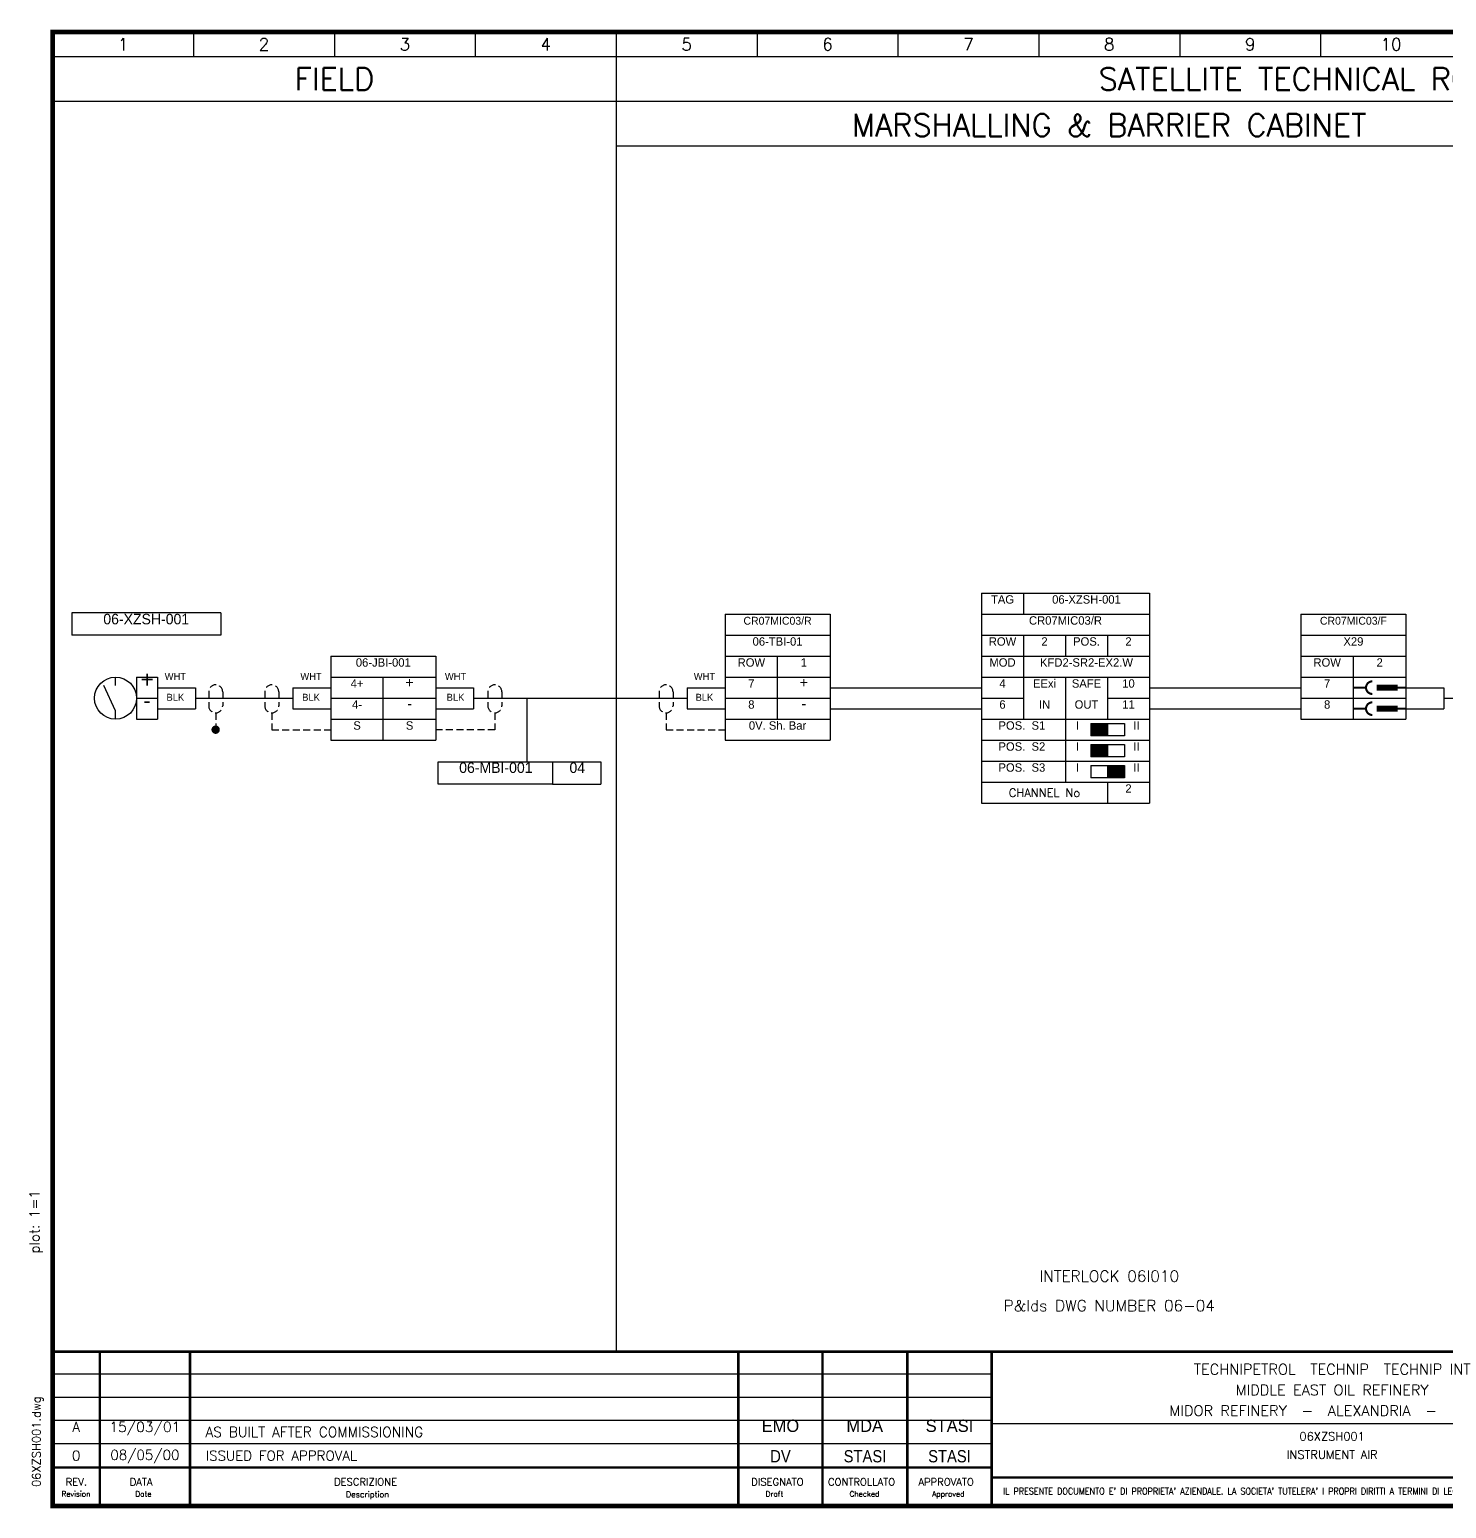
# Model space of a CAD drawing. Extents: x -4 to 378, y 0 to 264.
# Drawn here: x -4.1 to 248.9, y -0.4 to 263.6 of the extents above; entities that cross this region are included whole.
import ezdxf
from ezdxf.enums import TextEntityAlignment as Align

# ---------------------------------------------------------------- set-up
doc = ezdxf.new("R2010")
doc.units = 0
doc.header["$LTSCALE"] = 5
doc.header["$MEASUREMENT"] = 0
doc.linetypes.add('CONTINUA', pattern=[0])
doc.linetypes.add('HIDDEN', pattern=[0.375, 0.25, -0.125])
doc.layers.get('0').update_dxf_attribs({"linetype": 'CONTINUA'})
doc.layers.add('02', color=7, linetype='CONTINUA')
doc.styles.add('DESCRIZ', font='SIMPLEX')
doc.styles.add('FOXS', font='FOXS')
doc.styles.add('SIMPLEX', font='simplex.shx')

# ---------------------------------------------------------------- blocks, each defined once
blk = doc.blocks.new('CART_OR')
for p, q in [((0, 23.58), (167.69, 23.58)), ((0, 19.43), (167.69, 19.43)), ((0, 15.29), (167.69, 15.29)), ((0, 11.14), (167.69, 11.14))]:
    blk.add_line(p, q)
at = {"color": 7}
blk.add_line((289.32, 14.68), (167.69, 14.68), dxfattribs=at)
at = {"const_width": 0.879}
blk.add_lwpolyline([(0, 263.13), (377.41, 263.13), (377.41, 0), (0, 0)], close=True, dxfattribs=at)
at = {"const_width": 0.439}
blk.add_lwpolyline([(0, 6.85), (167.69, 6.85)], dxfattribs=at)
at = {"layer": '02', "const_width": 0.439}
for points in [[(0, 27.54), (377.41, 27.54)], [(8.41, 27.54), (8.41, 0)], [(24.53, 27.54), (24.53, 0)], [(122.45, 27.54), (122.45, 0)], [(137.5, 27.54), (137.5, 0)], [(152.63, 27.54), (152.63, 0)], [(167.69, 27.54), (167.69, 0)], [(167.69, 5.08), (377.41, 5.08)]]:
    blk.add_lwpolyline(points, dxfattribs=at)
at = {"style": 'DESCRIZ'}
blk.add_attdef('PLOT_PAREMETERS', text='', height=1.76, rotation=90, dxfattribs=at).set_placement((-2.95, 50.73), align=Align.MIDDLE)
for tag, height, p in [('REV4', 1.76, (4.2, 25.57)), ('XX/XX/94', 1.76, (16.47, 25.57)), ('REV3', 1.76, (4.2, 21.43)), ('XX/XX/94', 1.76, (16.47, 21.43)), ('SCALE', 1.76, (339.86, 20.71)), ('FOGLIO', 1.76, (362.89, 20.76)), ('XX/XX/94', 1.76, (16.47, 17.28)), ('REV2', 1.76, (4.2, 17.28)), ('REV1', 1.76, (4.2, 13.14)), ('XX/XX/94', 1.76, (16.47, 13.14)), ('HEADER_LINE_3', 2.19, (228.5, 11.83)), ('REV0', 1.76, (4.2, 8.99)), ('XX/XX/94', 1.76, (16.47, 8.99)), ('HEADER_LINE_4', 2.19, (228.5, 7.59))]:
    blk.add_attdef(tag, text='', height=height, dxfattribs=at).set_placement(p, align=Align.MIDDLE)
for tag, p in [('DESCRIPTION', (27.33, 24.69)), ('DESCRIPTION', (27.33, 20.54)), ('DESCRIPTION', (27.33, 16.4)), ('DOCUMENT', (349.33, 15.81)), ('DESCRIPTION', (27.33, 12.25)), ('CUSTOMER_ORDER', (349.33, 11.08)), ('DESCRIPTION', (27.33, 8.11)), ('CUSTOMER_REF', (349.33, 6.34))]:
    blk.add_attdef(tag, p, '', height=1.76, dxfattribs=at)
at = {"style": 'FOXS', "width": 0.9}
for tag, p in [('DISEGNATO4', (129.98, 25.47)), ('CONTROLLATO4', (145.07, 25.47)), ('APPROVATO4', (160.16, 25.47)), ('DISEGNATO3', (129.98, 21.33)), ('CONTROLLATO3', (145.07, 21.33)), ('APPROVATO3', (160.16, 21.33)), ('DISEGNATO2', (129.98, 17.18)), ('CONTROLLATO2', (145.07, 17.18)), ('APPROVATO2', (160.16, 17.18)), ('DISEGNATO1', (129.98, 13.03)), ('CONTROLLATO1', (145.07, 13.03)), ('APPROVATO1', (160.16, 13.03)), ('DISEGNATO0', (129.98, 8.88)), ('CONTROLLATO0', (145.07, 8.88)), ('APPROVATO0', (160.16, 8.88))]:
    blk.add_attdef(tag, text='', height=2.19, dxfattribs=at).set_placement(p, align=Align.MIDDLE)
at = {"color": 1, "style": 'DESCRIZ'}
for tag, p in [('CONTRACTOR', (228.5, 24.4)), ('HEADER_LINE_1', (228.5, 20.7)), ('HEADER_LINE_2', (228.5, 17.01))]:
    blk.add_attdef(tag, text='', height=1.9, dxfattribs=at).set_placement(p, align=Align.MIDDLE)
at = {"style": 'DESCRIZ'}
blk.add_attdef('FILE_NAME', (-2.16, 3.38), '', height=1.76, rotation=90, dxfattribs=at)
at = {"layer": '02', "style": 'SIMPLEX'}
for s, height, p in [('Revision', 0.958, (1.58, 1.67)), ('REV.', 1.306, (2.33, 3.63)), ('DATA', 1.306, (13.76, 3.63)), ('DESCRIZIONE', 1.3064, (50.25, 3.65)), ('Description', 1.0451, (52.37, 1.55)), ('DISEGNATO', 1.306, (124.76, 3.63)), ('CONTROLLATO', 1.3064, (138.47, 3.63)), ('APPROVATO', 1.306, (154.61, 3.63)), ('Date', 0.958, (14.77, 1.67)), ('Draft', 0.958, (127.33, 1.67)), ('Checked', 0.958, (142.31, 1.67)), ('Approved', 0.958, (157.07, 1.67))]:
    blk.add_text(s, height=height, dxfattribs=at).set_placement(p)
at = {"layer": '02', "style": 'SIMPLEX', "width": 0.9}
blk.add_text("IL PRESENTE DOCUMENTO E' DI PROPRIETA' AZIENDALE. LA SOCIETA' TUTELERA' I PROPRI DIRITTI A TERMINI DI LEGGE. THIS DOCUMENT IS COMPANY PROPERTY. THE COMPANY LAW FULL RESERVES ALL RIGHT.", height=1.16748, dxfattribs=at).set_placement((169.74, 2.04))
blk = doc.blocks.new('REV')
at = {"color": 7}
for s, height, style, p in [('A', 1.8, 'DESCRIZ', (4.2, 13.21)), ('15/03/01', 1.8, 'DESCRIZ', (16.47, 13.21)), ('EMO', 2.2, 'FOXS', (129.97, 13.21)), ('MDA', 2.2, 'FOXS', (145.03, 13.21)), ('STASI', 2.2, 'FOXS', (160.16, 13.21))]:
    blk.add_text(s, height=height, dxfattribs=dict(at, style=style)).set_placement(p, align=Align.CENTER)
at = {"color": 7, "style": 'SIMPLEX'}
blk.add_text('AS BUILT AFTER COMMISSIONING', height=1.8, dxfattribs=at).set_placement((27.3, 12.3))

msp = doc.modelspace()

# ---------------------------------------------------------------- hatches: boundary and pattern name
for points in [[(185.39, 139.71), (188.39, 139.71), (188.39, 137.46), (185.39, 137.46)], [(185.39, 135.96), (188.39, 135.96), (188.39, 133.71), (185.39, 133.71)], [(188.39, 132.21), (191.39, 132.21), (191.39, 129.96), (188.39, 129.96)]]:
    msp.add_hatch(color=7).paths.add_polyline_path(points)

# ---------------------------------------------------------------- linework, layer by layer
at = {"color": 7}
for p, q in [((25.16, 263.13), (25.16, 258.75)), ((50.32, 263.13), (50.32, 258.75)), ((75.48, 263.13), (75.48, 258.75)), ((100.64, 263.13), (100.64, 27.54)), ((125.8, 263.13), (125.8, 258.75)), ((150.96, 263.13), (150.96, 258.75)), ((176.12, 263.13), (176.12, 258.75)), ((201.28, 263.13), (201.28, 258.75)), ((226.44, 263.13), (226.44, 258.75)), ((0, 258.75), (377.41, 258.75)), ((373.03, 250.75), (0, 250.75)), ((373.03, 242.75), (100.64, 242.75)), ((30.01, 159.46), (3.44, 159.46)), ((3.44, 159.46), (3.44, 155.46)), ((30.01, 159.46), (30.01, 155.46)), ((30.01, 155.46), (3.44, 155.46)), ((185.39, 139.71), (188.39, 139.71)), ((188.39, 137.46), (185.39, 137.46)), ((188.39, 139.71), (191.39, 139.71)), ((188.39, 139.71), (188.39, 139.71)), ((188.39, 139.71), (188.39, 137.46)), ((191.39, 137.46), (188.39, 137.46)), ((185.39, 135.96), (188.39, 135.96)), ((188.39, 135.96), (191.39, 135.96)), ((188.39, 135.96), (188.39, 133.71)), ((89.26, 132.87), (97.92, 132.87)), ((97.92, 132.87), (97.92, 128.87)), ((188.39, 133.71), (185.39, 133.71)), ((185.39, 132.21), (188.39, 132.21)), ((191.39, 133.71), (188.39, 133.71)), ((188.39, 132.21), (191.39, 132.21)), ((188.39, 132.21), (188.39, 129.96)), ((188.39, 129.96), (185.39, 129.96)), ((191.39, 129.96), (188.39, 129.96)), ((89.26, 128.87), (97.92, 128.87))]:
    msp.add_line(p, q, dxfattribs=at)
for p, q in [((165.88, 162.96), (195.88, 162.96)), ((165.88, 162.96), (165.88, 125.46)), ((173.38, 162.96), (173.38, 159.21)), ((195.88, 162.96), (195.88, 125.46)), ((120.09, 159.21), (120.09, 136.71)), ((120.09, 159.21), (138.84, 159.21)), ((138.84, 159.21), (138.84, 136.71)), ((165.88, 159.21), (195.88, 159.21)), ((222.93, 159.21), (222.93, 140.46)), ((222.93, 159.21), (241.68, 159.21)), ((241.68, 159.21), (241.68, 140.46)), ((120.09, 155.46), (138.84, 155.46)), ((165.88, 155.46), (195.88, 155.46)), ((173.38, 155.46), (173.38, 147.96)), ((180.88, 155.46), (180.88, 151.71)), ((188.38, 155.46), (188.38, 151.71)), ((222.93, 155.46), (241.68, 155.46)), ((49.67, 151.71), (49.67, 136.71)), ((49.67, 151.71), (68.42, 151.71)), ((68.42, 151.71), (68.42, 136.71)), ((120.09, 151.71), (138.84, 151.71)), ((129.46, 140.46), (129.46, 151.71)), ((165.88, 151.71), (195.88, 151.71)), ((222.93, 151.71), (241.68, 151.71)), ((232.3, 140.46), (232.3, 151.71)), ((11.23, 146.46), (11.23, 147.96)), ((14.98, 147.96), (14.98, 140.46)), ((14.98, 147.96), (18.73, 147.96)), ((18.73, 147.96), (18.73, 140.46)), ((49.67, 147.96), (68.42, 147.96)), ((59.05, 136.71), (59.05, 147.96)), ((120.09, 147.96), (138.84, 147.96)), ((165.88, 147.96), (195.88, 147.96)), ((173.38, 147.96), (173.38, 140.46)), ((180.88, 147.96), (180.88, 129.21)), ((188.38, 147.96), (188.38, 140.46)), ((222.93, 147.96), (241.68, 147.96)), ((11.23, 141.96), (9.13, 146.46)), ((18.73, 146.08), (25.48, 146.08)), ((25.48, 146.08), (25.48, 142.33)), ((42.92, 146.08), (42.92, 142.33)), ((42.92, 146.08), (49.67, 146.08)), ((68.42, 146.08), (75.17, 146.08)), ((75.17, 146.08), (75.17, 142.33)), ((113.34, 146.08), (120.09, 146.08)), ((113.34, 146.08), (113.34, 142.33)), ((138.84, 146.08), (165.88, 146.08)), ((195.88, 146.08), (222.93, 146.08)), ((241.68, 146.08), (248.43, 146.08)), ((248.43, 146.08), (248.43, 142.33)), ((14.98, 144.21), (18.73, 144.21)), ((25.48, 144.21), (42.92, 144.21)), ((49.67, 144.21), (68.42, 144.21)), ((75.17, 144.21), (113.34, 144.21)), ((84.7, 144.21), (84.7, 132.87)), ((120.09, 144.21), (138.84, 144.21)), ((165.88, 144.21), (173.38, 144.21)), ((188.38, 144.21), (195.88, 144.21)), ((222.93, 144.21), (241.68, 144.21)), ((248.43, 144.21), (280.72, 144.21)), ((11.23, 140.46), (11.23, 141.96)), ((14.98, 140.46), (18.73, 140.46)), ((18.73, 142.33), (25.48, 142.33)), ((42.92, 142.33), (49.67, 142.33)), ((49.67, 140.46), (68.42, 140.46)), ((68.42, 142.33), (75.17, 142.33)), ((113.34, 142.33), (120.09, 142.33)), ((120.09, 140.46), (138.84, 140.46)), ((138.84, 142.33), (165.88, 142.33)), ((165.88, 140.46), (195.88, 140.46)), ((195.88, 142.33), (222.93, 142.33)), ((222.93, 140.46), (241.68, 140.46)), ((241.68, 142.33), (248.43, 142.33)), ((185.39, 139.71), (185.39, 137.46)), ((191.39, 139.71), (191.39, 137.46)), ((49.67, 136.71), (68.42, 136.71)), ((120.09, 136.71), (138.84, 136.71)), ((165.88, 136.71), (195.88, 136.71)), ((185.39, 135.96), (185.39, 133.71)), ((191.39, 135.96), (191.39, 133.71)), ((165.88, 132.96), (195.88, 132.96)), ((185.39, 132.21), (185.39, 129.96)), ((191.39, 132.21), (191.39, 129.96)), ((165.88, 129.21), (195.88, 129.21)), ((188.38, 129.21), (188.38, 125.46)), ((165.88, 125.46), (195.88, 125.46))]:
    msp.add_line(p, q)
at = {"linetype": 'HIDDEN'}
for p, q in [((27.86, 145.34), (27.86, 142.84)), ((30.36, 145.34), (30.36, 142.84)), ((37.88, 145.34), (37.88, 142.84)), ((40.38, 145.34), (40.38, 142.84)), ((77.72, 145.34), (77.72, 142.84)), ((80.22, 145.34), (80.22, 142.84)), ((108.29, 145.34), (108.29, 142.84)), ((110.79, 145.34), (110.79, 142.84)), ((29.11, 141.59), (29.11, 138.58)), ((39.13, 141.59), (39.13, 138.58)), ((78.97, 141.59), (78.97, 138.58)), ((109.54, 141.59), (109.54, 138.58)), ((39.13, 138.58), (49.67, 138.58)), ((78.97, 138.58), (68.42, 138.58)), ((109.54, 138.58), (120.09, 138.58))]:
    msp.add_line(p, q, dxfattribs=at)
for points, const_width in [([(232.3, 146.08), (234.55, 146.08)], 0.375), ([(236.43, 146.08), (240.18, 146.08)], 1.12), ([(240.18, 146.08), (241.68, 146.08)], 0.375), ([(236.43, 142.33), (240.18, 142.33)], 1.12), ([(232.3, 142.33), (234.55, 142.33)], 0.375), ([(240.18, 142.33), (241.68, 142.33)], 0.375)]:
    msp.add_lwpolyline(points, dxfattribs=dict(const_width=const_width))
at = {"const_width": 0.375}
for points in [[(235.68, 147.21, 1), (235.68, 144.96, 1)], [(235.68, 143.46, 1), (235.68, 141.21, 1)]]:
    msp.add_lwpolyline(points, format="xyb", dxfattribs=at)
at = {"color": 7, "const_width": 0.75}
msp.add_lwpolyline([(28.73, 138.58, 1), (29.48, 138.58, 1)], format="xyb", close=True, dxfattribs=at)
msp.add_lwpolyline([(68.87, 132.87), (89.26, 132.87), (89.26, 128.87), (68.87, 128.87)], close=True)
msp.add_circle((11.23, 144.21), 3.75)
at = {"linetype": 'HIDDEN'}
for centre, start, end in [((29.11, 145.34), 0, 180), ((39.13, 145.34), 0, 180), ((78.97, 145.34), 0, 180), ((109.54, 145.34), 0, 180), ((29.11, 142.84), 180, 0), ((39.13, 142.84), 180, 0), ((78.97, 142.84), 180, 0), ((109.54, 142.84), 180, 0)]:
    msp.add_arc(centre, 1.25, start, end, dxfattribs=at)

# ---------------------------------------------------------------- block references
at = {"color": 7}
ref = msp.add_blockref('CART_OR', (0, 0), dxfattribs=at)
ref.add_attrib('PLOT_PAREMETERS', 'plot: 1=1', dxfattribs={"height": 1.757, "rotation": 90, "style": 'DESCRIZ'}).set_placement((-2.95, 50.73), align=Align.MIDDLE)
ref.add_attrib('CONTRACTOR', 'TECHNIPETROL  TECHNIP  TECHNIP INT', dxfattribs={"color": 1, "height": 1.8972, "style": 'DESCRIZ'}).set_placement((228.5, 24.4), align=Align.MIDDLE)
ref.add_attrib('HEADER_LINE_1', 'MIDDLE EAST OIL REFINERY', dxfattribs={"color": 1, "height": 1.8972, "style": 'DESCRIZ'}).set_placement((228.5, 20.7), align=Align.MIDDLE)
ref.add_attrib('HEADER_LINE_2', 'MIDOR REFINERY  -  ALEXANDRIA  -  EGYPT', dxfattribs={"color": 1, "height": 1.8972, "style": 'DESCRIZ'}).set_placement((228.5, 17.01), align=Align.MIDDLE)
ref.add_attrib('REV0', '0', dxfattribs={"height": 1.76, "style": 'DESCRIZ'}).set_placement((4.2, 8.99), align=Align.MIDDLE)
ref.add_attrib('XX/XX/94', '08/05/00', dxfattribs={"height": 1.757, "style": 'DESCRIZ'}).set_placement((16.47, 8.99), align=Align.MIDDLE)
ref.add_attrib('DESCRIPTION', 'ISSUED FOR APPROVAL', (27.33, 8.11), dxfattribs={"height": 1.7573, "style": 'DESCRIZ'})
ref.add_attrib('DISEGNATO0', 'DV', dxfattribs={"height": 2.189, "style": 'FOXS', "width": 0.9}).set_placement((129.98, 8.88), align=Align.MIDDLE)
ref.add_attrib('CONTROLLATO0', 'STASI', dxfattribs={"height": 2.189, "style": 'FOXS', "width": 0.9}).set_placement((145.07, 8.88), align=Align.MIDDLE)
ref.add_attrib('APPROVATO0', 'STASI', dxfattribs={"height": 2.189, "style": 'FOXS', "width": 0.9}).set_placement((160.16, 8.88), align=Align.MIDDLE)
msp.add_blockref('REV', (0, 0), dxfattribs=at)

# ---------------------------------------------------------------- texts
at = {"color": 7, "style": 'SIMPLEX'}
for s, height, p in [('1', 2.19, (12.58, 260.94)), ('2', 2.19, (37.74, 260.94)), ('3', 2.19, (62.9, 260.94)), ('4', 2.19, (88.06, 260.94)), ('5', 2.19, (113.22, 260.94)), ('6', 2.19, (138.38, 260.94)), ('7', 2.19, (163.54, 260.94)), ('8', 2.19, (188.7, 260.94)), ('9', 2.19, (213.86, 260.94)), ('10', 2.189, (239.02, 260.94)), ('FIELD', 4, (50.32, 254.75)), ('SATELLITE TECHNICAL ROOM', 4, (224.09, 254.75)), ('MARSHALLING & BARRIER CABINET', 4, (188.7, 246.5)), ('CHANNEL No', 1.5, (177.13, 127.33))]:
    msp.add_text(s, height=height, dxfattribs=at).set_placement(p, align=Align.MIDDLE)
for s, height, p in [('TAG', 1.5, (169.63, 161.08)), ('ROW', 1.5, (169.63, 153.58)), ('POS.', 1.5, (184.63, 153.58)), ('MOD', 1.5, (169.63, 149.83)), ('+', 3, (16.86, 146.08)), ('+', 1.88, (63.74, 146.08)), ('+', 1.88, (134.15, 146.08)), ('EExi', 1.5, (177.13, 146.08)), ('SAFE', 1.5, (184.63, 146.08)), ('-', 3, (16.86, 142.33)), ('-', 1.88, (63.74, 142.33)), ('-', 1.88, (134.15, 142.33)), ('IN', 1.5, (177.13, 142.33)), ('OUT', 1.5, (184.63, 142.33)), ('S', 1.5, (54.36, 138.58)), ('S', 1.5, (63.74, 138.58)), ('POS.  S1', 1.5, (173.09, 138.58)), ('I', 1.5, (183, 138.58)), ('II', 1.5, (193.56, 138.58)), ('POS.  S2', 1.5, (173.09, 134.83)), ('I', 1.5, (183, 134.83)), ('II', 1.5, (193.56, 134.83)), ('POS.  S3', 1.5, (173.09, 131.08)), ('I', 1.5, (183, 131.08)), ('II', 1.5, (193.56, 131.08))]:
    msp.add_text(s, height=height).set_placement(p, align=Align.CENTER)
at = {"color": 1}
for s, height, p in [('06-XZSH-001', 1.5, (184.63, 161.08)), ('06-XZSH-001', 1.875, (16.71, 157.39)), ('CR07MIC03/R', 1.4, (129.46, 157.33)), ('CR07MIC03/R', 1.5, (180.88, 157.33)), ('CR07MIC03/F', 1.4, (232.3, 157.33)), ('06-TBI-01', 1.5, (129.46, 153.58)), ('2', 1.5, (177.13, 153.58)), ('2', 1.5, (192.13, 153.58)), ('X29', 1.5, (232.3, 153.58)), ('06-JBI-001', 1.5, (59.05, 149.83)), ('1', 1.5, (134.15, 149.83)), ('KFD2-SR2-EX2.W', 1.5, (184.63, 149.83)), ('2', 1.5, (236.99, 149.83)), ('4+', 1.5, (54.36, 146.08)), ('7', 1.5, (124.78, 146.08)), ('4', 1.5, (169.63, 146.08)), ('10', 1.5, (192.13, 146.08)), ('7', 1.5, (227.61, 146.08)), ('4-', 1.5, (54.36, 142.33)), ('8', 1.5, (124.78, 142.33)), ('6', 1.5, (169.63, 142.33)), ('11', 1.5, (192.13, 142.33)), ('8', 1.5, (227.61, 142.33)), ('06-MBI-001', 1.875, (79.15, 130.86)), ('04', 1.875, (93.69, 130.86)), ('2', 1.5, (192.13, 127.33))]:
    msp.add_text(s, height=height, dxfattribs=at).set_placement(p, align=Align.CENTER)
at = {"color": 7}
for s, height, p in [('ROW', 1.5, (124.78, 149.83)), ('ROW', 1.5, (227.61, 149.83)), ('WHT', 1.25, (21.91, 147.48)), ('WHT', 1.25, (46.14, 147.48)), ('WHT', 1.25, (71.95, 147.48)), ('WHT', 1.25, (116.4, 147.48)), ('BLK', 1.25, (21.91, 143.74)), ('BLK', 1.25, (46.14, 143.74)), ('BLK', 1.25, (71.95, 143.74)), ('BLK', 1.25, (116.4, 143.74)), ('0V. Sh. Bar', 1.5, (129.46, 138.58))]:
    msp.add_text(s, height=height, dxfattribs=at).set_placement(p, align=Align.CENTER)
at = {"color": 1, "style": 'SIMPLEX'}
for s, p in [('INTERLOCK 06I010', (188.7, 41.03)), ('P&Ids DWG NUMBER 06-04', (188.7, 35.76))]:
    msp.add_text(s, height=2, dxfattribs=at).set_placement(p, align=Align.MIDDLE)
at = {"color": 7, "style": 'SIMPLEX'}
msp.add_text('06XZSH001.dwg', height=1.5, rotation=90, dxfattribs=at).set_placement((-2.16, 3.38))
for s, p in [('06XZSH001', (228.5, 11.68)), ('INSTRUMENT AIR', (228.5, 8.42))]:
    msp.add_text(s, height=1.5, dxfattribs=at).set_placement(p, align=Align.CENTER)

doc.saveas('drawing.dxf')
